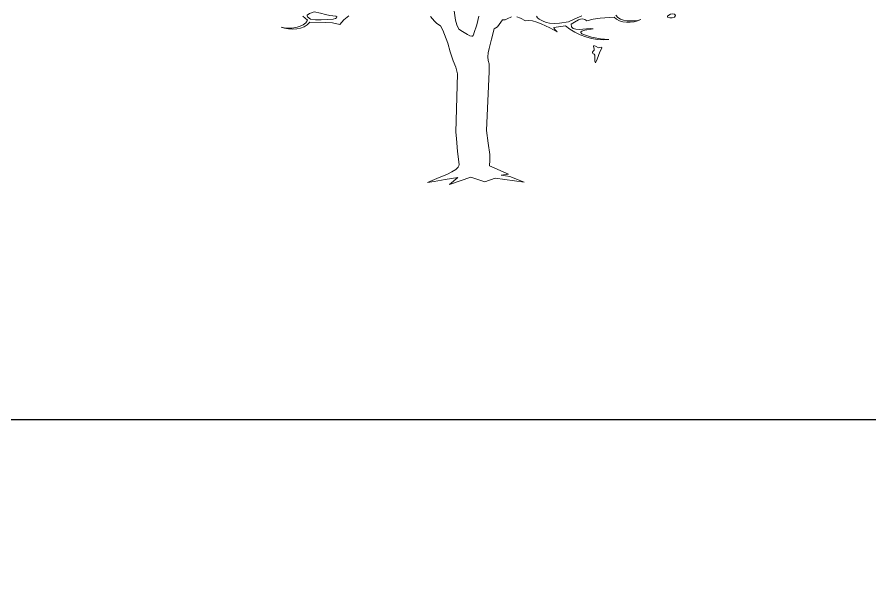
# Model space of a CAD drawing. Header units: inches. Extents: x -340059099 to 1458168, y 1119167 to 1294232938.
# Drawn here: x 459970 to 460540, y 2617130 to 2617512 of the extents above; entities that cross this region are included whole.
import ezdxf

# ---------------------------------------------------------------- set-up
doc = ezdxf.new("R2010")
doc.units = ezdxf.units.IN
doc.header["$MEASUREMENT"] = 0
doc.layers.add('Text', color=7, linetype='Continuous')
doc.layers.add('TREE', color=3, linetype='Continuous', lineweight=15)

# ---------------------------------------------------------------- blocks, each defined once
blk = doc.blocks.new('tree2')
at = {"layer": 'TREE'}
for points in [[(5207.2682, 5946.3505), (5207.1817, 5946.3209), (5207.2156, 5946.3493), (5207.1632, 5946.3416), (5207.1192, 5946.3327), (5207.0918, 5946.3284), (5207.1299, 5946.3453), (5207.1727, 5946.3629), (5207.1915, 5946.3721), (5207.2069, 5946.3816), (5207.2168, 5946.3915), (5207.2196, 5946.3967), (5207.2202, 5946.402), (5207.2143, 5946.4546), (5207.2103, 5946.5076), (5207.2069, 5946.5341), (5207.2141, 5946.7717), (5207.2067, 5946.7982), (5207.1962, 5946.8244), (5207.1848, 5946.8601), (5207.1744, 5946.8958), (5207.1617, 5946.9315), (5207.1537, 5946.9491), (5207.1442, 5946.9666), (5207.1294, 5946.9753), (5207.1198, 5946.9848), (5207.1044, 5947.0039)], [(5206.7713, 5947.0064), (5206.7512, 5946.9903), (5206.7349, 5946.9722), (5206.706, 5946.9783), (5206.6752, 5946.9799), (5206.6127, 5946.9805), (5206.6028, 5946.97), (5206.5905, 5946.9623), (5206.576, 5946.9568), (5206.56, 5946.9534), (5206.5434, 5946.9525), (5206.5268, 5946.9537), (5206.5107, 5946.9568), (5206.4963, 5946.9614), (5206.5092, 5946.958), (5206.5243, 5946.9565), (5206.5403, 5946.9568), (5206.5563, 5946.9589), (5206.5717, 5946.9632), (5206.5856, 5946.9697), (5206.5967, 5946.978), (5206.6044, 5946.9888), (5206.5948, 5946.998), (5206.5846, 5947.0051)], [(5207.1999, 5947.0273), (5207.2064, 5946.9894), (5207.2116, 5946.9706), (5207.2196, 5946.9522), (5207.2338, 5946.9435), (5207.2541, 5946.9306), (5207.2636, 5946.9257), (5207.272, 5946.9238), (5207.2754, 5946.9244), (5207.2778, 5946.9263), (5207.2803, 5946.9343), (5207.2803, 5946.9343)], [(5207.2682, 5946.3508), (5207.3257, 5946.3323), (5207.3665, 5946.347), (5207.4855, 5946.33), (5207.4268, 5946.3539), (5207.3914, 5946.3583), (5207.4209, 5946.3628), (5207.3446, 5946.3967), (5207.3458, 5946.4204), (5207.3449, 5946.4435), (5207.3387, 5946.4897), (5207.3326, 5946.5405), (5207.3428, 5946.7806), (5207.3434, 5946.812), (5207.3388, 5946.8259), (5207.3372, 5946.8407), (5207.3388, 5946.857), (5207.3422, 5946.8739), (5207.3526, 5946.9118), (5207.3631, 5946.9534), (5207.376, 5946.9623), (5207.3841, 5946.9716), (5207.397, 5946.9903), (5207.4075, 5946.9913), (5207.4164, 5946.9947), (5207.433, 5947.0023)], [(5207.4549, 5947.0033), (5207.4706, 5946.9977), (5207.4909, 5946.987), (5207.5035, 5946.9882), (5207.5189, 5946.986), (5207.5362, 5946.9811), (5207.554, 5946.9743), (5207.5894, 5946.9577), (5207.6187, 5946.9417), (5207.611, 5946.9503), (5207.6076, 5946.9549), (5207.6061, 5946.9599), (5207.6535, 5946.966), (5207.6711, 5946.9525), (5207.6908, 5946.9401), (5207.7123, 5946.9297), (5207.7354, 5946.9214), (5207.7588, 5946.9149), (5207.7828, 5946.9109), (5207.8069, 5946.9093), (5207.8299, 5946.9106), (5207.7958, 5946.914), (5207.7594, 5946.9208), (5207.7299, 5946.9294), (5207.7203, 5946.934), (5207.7154, 5946.9386), (5207.716, 5946.9417), (5207.7194, 5946.9445), (5207.732, 5946.9488), (5207.7659, 5946.954), (5207.7533, 5946.9552), (5207.7388, 5946.9543), (5207.7086, 5946.9518), (5207.6954, 5946.9522), (5207.6846, 5946.9549), (5207.6778, 5946.9617), (5207.676, 5946.9728), (5207.6901, 5946.9811), (5207.7062, 5946.9907), (5207.7145, 5946.994), (5207.7228, 5946.9947), (5207.7314, 5946.9925), (5207.7397, 5946.9863), (5207.7659, 5946.9937), (5207.7939, 5946.9974), (5207.8512, 5947.002), (5207.8607, 5946.9931), (5207.8731, 5946.9866), (5207.8866, 5946.9826), (5207.9014, 5946.9808), (5207.9168, 5946.9808), (5207.9319, 5946.9829), (5207.9463, 5946.987), (5207.9596, 5946.9922), (5207.9479, 5946.9882), (5207.934, 5946.986), (5207.9042, 5946.986), (5207.8897, 5946.9891), (5207.8768, 5946.9937), (5207.866, 5947.0008), (5207.8583, 5947.01)], [(5207.3006, 5947.0051), (5207.2926, 5946.9697), (5207.2803, 5946.9349), (5207.2803, 5946.9349)], [(5207.7197, 5947.0067), (5207.6911, 5946.9953), (5207.6661, 5946.9823), (5207.6282, 5946.9774), (5207.6088, 5946.9756), (5207.5888, 5946.9768), (5207.5762, 5946.9796), (5207.5654, 5946.9836), (5207.5457, 5946.9928), (5207.5392, 5946.9983), (5207.5356, 5947.0054)], [(5206.6158, 5946.9931), (5206.6367, 5946.9903), (5206.6598, 5946.99), (5206.7078, 5946.9931), (5206.7171, 5946.9956), (5206.7223, 5946.9987), (5206.7226, 5947.0023), (5206.7186, 5947.006), (5206.6952, 5947.0079), (5206.6764, 5947.0125), (5206.657, 5947.0184), (5206.6315, 5947.0227), (5206.6117, 5947.0159), (5206.6028, 5947.01), (5206.6025, 5947.007), (5206.6044, 5947.0033), (5206.6158, 5946.9931)], [(5208.068, 5947.001), (5208.0776, 5946.9983), (5208.0877, 5946.9986), (5208.096, 5947.002), (5208.1004, 5947.0078), (5208.0997, 5947.0112), (5208.097, 5947.0137), (5208.0877, 5947.0155), (5208.08, 5947.014), (5208.0733, 5947.01), (5208.0686, 5947.0054), (5208.068, 5947.001)], [(5207.7697, 5946.8719), (5207.7688, 5946.8785), (5207.7677, 5946.8822), (5207.768, 5946.8857), (5207.7775, 5946.8822), (5207.7872, 5946.8765), (5207.793, 5946.8788), (5207.799, 5946.8797), (5207.8013, 5946.8788), (5207.8016, 5946.8751), (5207.7927, 5946.8607), (5207.7872, 5946.8457), (5207.7823, 5946.8308), (5207.7752, 5946.8164), (5207.772, 5946.8222), (5207.7726, 5946.8345), (5207.7731, 5946.8397), (5207.772, 5946.8472), (5207.7694, 5946.8512), (5207.7651, 5946.8541), (5207.7631, 5946.8567), (5207.7631, 5946.8593), (5207.7657, 5946.8636), (5207.7694, 5946.8679), (5207.7697, 5946.8719)]]:
    blk.add_lwpolyline(points, dxfattribs=at)

msp = doc.modelspace()

# ---------------------------------------------------------------- linework, layer by layer
at = {"layer": 'Text'}
msp.add_lwpolyline([(454607.13, 2614491.29), (462240.49, 2614491.29), (462240.49, 2617242.64), (454607.13, 2617242.64)], close=True, dxfattribs=at)
at = {"layer": 'Text', "color": 1}
msp.add_circle((469844, 2616428.5), 81808.03, dxfattribs=at)

# ---------------------------------------------------------------- block references
at = {"layer": 'TREE', "color": 3, "xscale": 164.188119242317, "yscale": 164.1881192402798, "zscale": 164.1881192413053}
msp.add_blockref('tree2', (-394698.38, 1641084.64), dxfattribs=at)

doc.saveas('drawing.dxf')
